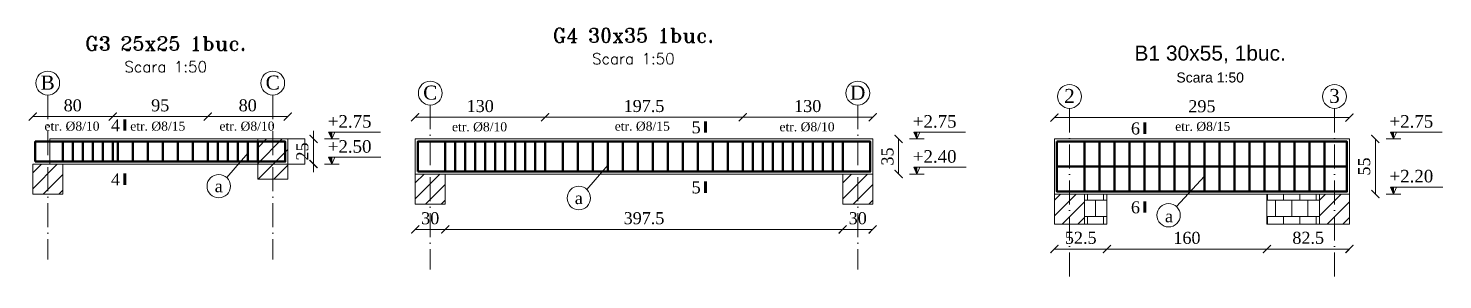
# Model space of a CAD drawing. Header units: millimetres. Extents: x 101328 to 154515, y -615720 to -604223.
# Drawn here: x 129154 to 143298, y -606885 to -604375 of the extents above; entities that cross this region are included whole.
import ezdxf
from ezdxf.enums import TextEntityAlignment as Align

# ---------------------------------------------------------------- set-up
doc = ezdxf.new("R2010")
doc.units = ezdxf.units.MM
doc.header["$PDMODE"] = 2
doc.header["$PDSIZE"] = 50
doc.linetypes.add('ACAD_ISO10W100', pattern=[18, 12, -3, 0, -3])
doc.layers.get('0').update_dxf_attribs({"lineweight": 15})
doc.layers.get('Defpoints').update_dxf_attribs({"color": 4})
for name, color, linetype, lineweight in [('Axe', 1, 'ACAD_ISO10W100', 18), ('Bucati element', 7, 'Continuous', 20), ('Cote', 7, 'Continuous', 18), ('FIER', 100, 'Continuous', 50), ('Otel etrieri', 6, 'Continuous', 50), ('Otel marca', 2, 'Continuous', 20), ('Sectiuni grinzi', 11, 'Continuous', 60)]:
    doc.layers.add(name, color=color, linetype=linetype, lineweight=lineweight)
doc.layers.add('Chenare foaie', color=254, linetype='Continuous', lineweight=15, plot=False)
doc.styles.add('arial r150', font='arial.ttf', dxfattribs={"height": 150})
doc.styles.add('cezar', font='times.ttf')
doc.styles.add('Roman Triplex', font='romant.shx')
doc.styles.add('WMF-Times New Roman0', font='times.ttf')
doc.dimstyles.new('Centimetri 50 cu virgula', dxfattribs={"dimtxt": 120, "dimasz": 80, "dimexe": 1, "dimexo": 1, "dimgap": 50, "dimtad": 1, "dimdec": 1, "dimlfac": 0.1, "dimzin": 12, "dimdsep": 46, "dimtxsty": 'WMF-Times New Roman0', "dimblk": 'ARCHTICK', "dimcen": 0, "dimse1": 1, "dimse2": 1, "dimclrd": 256, "dimclre": 256, "dimclrt": 256, "dimadec": 0, "dimazin": 3, "dimtp": 0.1, "dimtm": 0.1, "dimtfac": 0.71, "dimtdec": 1, "dimtix": 1, "dimtmove": 0, "dimatfit": 3, "dimfxl": 1, "dimlwd": -1, "dimlwe": -1, "dimarcsym": 0})

# ---------------------------------------------------------------- blocks, each defined once
blk = doc.blocks.new('_ArchTick')
at = {"color": 0, "linetype": 'ByBlock', "const_width": 0.15}
blk.add_lwpolyline([(-0.5, -0.5), (0.5, 0.5)], dxfattribs=at)
blk = doc.blocks.new('*D7456')
at = {"layer": 'Cote', "ltscale": 1.5, "transparency": 16777216}
blk.add_line((129198, -605256), (129998, -605256), dxfattribs=at)
at = {"layer": 'Defpoints', "color": 0, "ltscale": 1.5, "transparency": 16777216}
for p in [(129998, -605256), (129198, -605480), (129998, -605480)]:
    blk.add_point(p, dxfattribs=at)
at = {"layer": 'Cote', "ltscale": 1.5, "transparency": 16777216, "xscale": 80, "yscale": 80, "zscale": 80, "rotation": 180}
blk.add_blockref('_ArchTick', (129198, -605256), dxfattribs=at)
at = {"layer": 'Cote', "ltscale": 1.5, "transparency": 16777216, "xscale": 80, "yscale": 80, "zscale": 80}
blk.add_blockref('_ArchTick', (129998, -605256), dxfattribs=at)
at = {"layer": 'Cote', "ltscale": 1.5, "transparency": 16777216, "insert": (129598, -605145), "char_height": 120, "attachment_point": 5, "style": 'WMF-Times New Roman0'}
blk.add_mtext('80', dxfattribs=at)
blk = doc.blocks.new('*D7457')
at = {"layer": 'Cote', "ltscale": 1.5, "transparency": 16777216}
blk.add_line((129998, -605256), (130948, -605256), dxfattribs=at)
at = {"layer": 'Defpoints', "color": 0, "ltscale": 1.5, "transparency": 16777216}
for p in [(130948, -605256), (129998, -605480), (130948, -605480)]:
    blk.add_point(p, dxfattribs=at)
at = {"layer": 'Cote', "ltscale": 1.5, "transparency": 16777216, "xscale": 80, "yscale": 80, "zscale": 80, "rotation": 180}
blk.add_blockref('_ArchTick', (129998, -605256), dxfattribs=at)
at = {"layer": 'Cote', "ltscale": 1.5, "transparency": 16777216, "xscale": 80, "yscale": 80, "zscale": 80}
blk.add_blockref('_ArchTick', (130948, -605256), dxfattribs=at)
at = {"layer": 'Cote', "ltscale": 1.5, "transparency": 16777216, "insert": (130473, -605145), "char_height": 120, "attachment_point": 5, "style": 'WMF-Times New Roman0'}
blk.add_mtext('95', dxfattribs=at)
blk = doc.blocks.new('*D7458')
at = {"layer": 'Cote', "ltscale": 1.5, "transparency": 16777216}
blk.add_line((130948, -605256), (131748, -605256), dxfattribs=at)
at = {"layer": 'Defpoints', "color": 0, "ltscale": 1.5, "transparency": 16777216}
for p in [(131748, -605256), (130948, -605480), (131748, -605480)]:
    blk.add_point(p, dxfattribs=at)
at = {"layer": 'Cote', "ltscale": 1.5, "transparency": 16777216, "xscale": 80, "yscale": 80, "zscale": 80, "rotation": 180}
blk.add_blockref('_ArchTick', (130948, -605256), dxfattribs=at)
at = {"layer": 'Cote', "ltscale": 1.5, "transparency": 16777216, "xscale": 80, "yscale": 80, "zscale": 80}
blk.add_blockref('_ArchTick', (131748, -605256), dxfattribs=at)
at = {"layer": 'Cote', "ltscale": 1.5, "transparency": 16777216, "insert": (131348, -605145), "char_height": 120, "attachment_point": 5, "style": 'WMF-Times New Roman0'}
blk.add_mtext('80', dxfattribs=at)
blk = doc.blocks.new('*D7497')
at = {"layer": 'Cote', "ltscale": 1.5, "transparency": 16777216}
for p, q in [((132006, -605480), (132006, -605400)), ((132006, -605480), (132006, -605730)), ((132006, -605730), (132006, -605810))]:
    blk.add_line(p, q, dxfattribs=at)
at = {"layer": 'Defpoints', "color": 0, "ltscale": 1.5, "transparency": 16777216}
for p in [(131748, -605480), (132006, -605730), (132261, -605730)]:
    blk.add_point(p, dxfattribs=at)
at = {"layer": 'Cote', "ltscale": 1.5, "transparency": 16777216, "xscale": 80, "yscale": 80, "zscale": 80}
for p, rotation in [((132006, -605480), 270), ((132006, -605730), 90)]:
    blk.add_blockref('_ArchTick', p, dxfattribs=dict(at, rotation=rotation))
at = {"layer": 'Cote', "ltscale": 1.5, "transparency": 16777216, "insert": (131895, -605605), "char_height": 120, "attachment_point": 5, "rotation": 90, "style": 'WMF-Times New Roman0'}
blk.add_mtext('25', dxfattribs=at)
blk = doc.blocks.new('*D7498')
at = {"layer": 'Cote', "ltscale": 1.5, "transparency": 16777216}
blk.add_line((133023, -606383), (133323, -606383), dxfattribs=at)
at = {"layer": 'Defpoints', "color": 0, "ltscale": 1.5, "transparency": 16777216}
for p in [(133023, -606130), (133323, -606130), (133323, -606383)]:
    blk.add_point(p, dxfattribs=at)
at = {"layer": 'Cote', "ltscale": 1.5, "transparency": 16777216, "xscale": 80, "yscale": 80, "zscale": 80, "rotation": 180}
blk.add_blockref('_ArchTick', (133023, -606383), dxfattribs=at)
at = {"layer": 'Cote', "ltscale": 1.5, "transparency": 16777216, "xscale": 80, "yscale": 80, "zscale": 80}
blk.add_blockref('_ArchTick', (133323, -606383), dxfattribs=at)
at = {"layer": 'Cote', "ltscale": 1.5, "transparency": 16777216, "insert": (133173, -606272), "char_height": 120, "attachment_point": 5, "style": 'WMF-Times New Roman0'}
blk.add_mtext('30', dxfattribs=at)
blk = doc.blocks.new('*D7499')
at = {"layer": 'Cote', "ltscale": 1.5, "transparency": 16777216}
blk.add_line((133323, -606383), (137298, -606383), dxfattribs=at)
at = {"layer": 'Defpoints', "color": 0, "ltscale": 1.5, "transparency": 16777216}
for p in [(133323, -606130), (137298, -606130), (137298, -606383)]:
    blk.add_point(p, dxfattribs=at)
at = {"layer": 'Cote', "ltscale": 1.5, "transparency": 16777216, "xscale": 80, "yscale": 80, "zscale": 80, "rotation": 180}
blk.add_blockref('_ArchTick', (133323, -606383), dxfattribs=at)
at = {"layer": 'Cote', "ltscale": 1.5, "transparency": 16777216, "xscale": 80, "yscale": 80, "zscale": 80}
blk.add_blockref('_ArchTick', (137298, -606383), dxfattribs=at)
at = {"layer": 'Cote', "ltscale": 1.5, "transparency": 16777216, "insert": (135311, -606272), "char_height": 120, "attachment_point": 5, "style": 'WMF-Times New Roman0'}
blk.add_mtext('397.5', dxfattribs=at)
blk = doc.blocks.new('*D7500')
at = {"layer": 'Cote', "ltscale": 1.5, "transparency": 16777216}
blk.add_line((137298, -606383), (137598, -606383), dxfattribs=at)
at = {"layer": 'Defpoints', "color": 0, "ltscale": 1.5, "transparency": 16777216}
for p in [(137298, -606130), (137598, -606130), (137598, -606383)]:
    blk.add_point(p, dxfattribs=at)
at = {"layer": 'Cote', "ltscale": 1.5, "transparency": 16777216, "xscale": 80, "yscale": 80, "zscale": 80, "rotation": 180}
blk.add_blockref('_ArchTick', (137298, -606383), dxfattribs=at)
at = {"layer": 'Cote', "ltscale": 1.5, "transparency": 16777216, "xscale": 80, "yscale": 80, "zscale": 80}
blk.add_blockref('_ArchTick', (137598, -606383), dxfattribs=at)
at = {"layer": 'Cote', "ltscale": 1.5, "transparency": 16777216, "insert": (137448, -606272), "char_height": 120, "attachment_point": 5, "style": 'WMF-Times New Roman0'}
blk.add_mtext('30', dxfattribs=at)
blk = doc.blocks.new('*D7509')
at = {"layer": 'Cote', "ltscale": 1.5, "transparency": 16777216}
blk.add_line((133023, -605263), (134323, -605263), dxfattribs=at)
at = {"layer": 'Defpoints', "color": 0, "ltscale": 1.5, "transparency": 16777216}
for p in [(134323, -605263), (133023, -605480), (134323, -605480)]:
    blk.add_point(p, dxfattribs=at)
at = {"layer": 'Cote', "ltscale": 1.5, "transparency": 16777216, "xscale": 80, "yscale": 80, "zscale": 80, "rotation": 180}
blk.add_blockref('_ArchTick', (133023, -605263), dxfattribs=at)
at = {"layer": 'Cote', "ltscale": 1.5, "transparency": 16777216, "xscale": 80, "yscale": 80, "zscale": 80}
blk.add_blockref('_ArchTick', (134323, -605263), dxfattribs=at)
at = {"layer": 'Cote', "ltscale": 1.5, "transparency": 16777216, "insert": (133673, -605152), "char_height": 120, "attachment_point": 5, "style": 'WMF-Times New Roman0'}
blk.add_mtext('130', dxfattribs=at)
blk = doc.blocks.new('*D7510')
at = {"layer": 'Cote', "ltscale": 1.5, "transparency": 16777216}
blk.add_line((134323, -605263), (136298, -605263), dxfattribs=at)
at = {"layer": 'Defpoints', "color": 0, "ltscale": 1.5, "transparency": 16777216}
for p in [(136298, -605263), (134323, -605480), (136298, -605480)]:
    blk.add_point(p, dxfattribs=at)
at = {"layer": 'Cote', "ltscale": 1.5, "transparency": 16777216, "xscale": 80, "yscale": 80, "zscale": 80, "rotation": 180}
blk.add_blockref('_ArchTick', (134323, -605263), dxfattribs=at)
at = {"layer": 'Cote', "ltscale": 1.5, "transparency": 16777216, "xscale": 80, "yscale": 80, "zscale": 80}
blk.add_blockref('_ArchTick', (136298, -605263), dxfattribs=at)
at = {"layer": 'Cote', "ltscale": 1.5, "transparency": 16777216, "insert": (135311, -605152), "char_height": 120, "attachment_point": 5, "style": 'WMF-Times New Roman0'}
blk.add_mtext('197.5', dxfattribs=at)
blk = doc.blocks.new('*D7511')
at = {"layer": 'Cote', "ltscale": 1.5, "transparency": 16777216}
blk.add_line((136298, -605263), (137598, -605263), dxfattribs=at)
at = {"layer": 'Defpoints', "color": 0, "ltscale": 1.5, "transparency": 16777216}
for p in [(137598, -605263), (136298, -605480), (137598, -605480)]:
    blk.add_point(p, dxfattribs=at)
at = {"layer": 'Cote', "ltscale": 1.5, "transparency": 16777216, "xscale": 80, "yscale": 80, "zscale": 80, "rotation": 180}
blk.add_blockref('_ArchTick', (136298, -605263), dxfattribs=at)
at = {"layer": 'Cote', "ltscale": 1.5, "transparency": 16777216, "xscale": 80, "yscale": 80, "zscale": 80}
blk.add_blockref('_ArchTick', (137598, -605263), dxfattribs=at)
at = {"layer": 'Cote', "ltscale": 1.5, "transparency": 16777216, "insert": (136948, -605152), "char_height": 120, "attachment_point": 5, "style": 'WMF-Times New Roman0'}
blk.add_mtext('130', dxfattribs=at)
blk = doc.blocks.new('*D7491')
at = {"layer": 'Cote', "ltscale": 1.5, "transparency": 16777216}
blk.add_line((137857, -605480), (137857, -605830), dxfattribs=at)
at = {"layer": 'Defpoints', "color": 0, "ltscale": 1.5, "transparency": 16777216}
for p in [(137598, -605480), (137857, -605830), (138112, -605830)]:
    blk.add_point(p, dxfattribs=at)
at = {"layer": 'Cote', "ltscale": 1.5, "transparency": 16777216, "xscale": 80, "yscale": 80, "zscale": 80}
for p, rotation in [((137857, -605480), 90), ((137857, -605830), 270)]:
    blk.add_blockref('_ArchTick', p, dxfattribs=dict(at, rotation=rotation))
at = {"layer": 'Cote', "ltscale": 1.5, "transparency": 16777216, "insert": (137746, -605655), "char_height": 120, "attachment_point": 5, "rotation": 90, "style": 'WMF-Times New Roman0'}
blk.add_mtext('35', dxfattribs=at)
blk = doc.blocks.new('*D7492')
at = {"layer": 'Cote', "ltscale": 1.5, "transparency": 16777216}
blk.add_line((142624, -605480), (142624, -606030), dxfattribs=at)
at = {"layer": 'Defpoints', "color": 0, "ltscale": 1.5, "transparency": 16777216}
for p in [(142365, -605480), (142624, -606030), (142878, -606030)]:
    blk.add_point(p, dxfattribs=at)
at = {"layer": 'Cote', "ltscale": 1.5, "transparency": 16777216, "xscale": 80, "yscale": 80, "zscale": 80}
for p, rotation in [((142624, -605480), 90), ((142624, -606030), 270)]:
    blk.add_blockref('_ArchTick', p, dxfattribs=dict(at, rotation=rotation))
at = {"layer": 'Cote', "ltscale": 1.5, "transparency": 16777216, "insert": (142513, -605755), "char_height": 120, "attachment_point": 5, "rotation": 90, "style": 'WMF-Times New Roman0'}
blk.add_mtext('55', dxfattribs=at)
blk = doc.blocks.new('*D7493')
at = {"layer": 'Cote', "ltscale": 1.5, "transparency": 16777216}
blk.add_line((139415, -605266), (142365, -605266), dxfattribs=at)
at = {"layer": 'Defpoints', "color": 0, "ltscale": 1.5, "transparency": 16777216}
for p in [(142365, -605266), (139415, -605480), (142365, -605480)]:
    blk.add_point(p, dxfattribs=at)
at = {"layer": 'Cote', "ltscale": 1.5, "transparency": 16777216, "xscale": 80, "yscale": 80, "zscale": 80, "rotation": 180}
blk.add_blockref('_ArchTick', (139415, -605266), dxfattribs=at)
at = {"layer": 'Cote', "ltscale": 1.5, "transparency": 16777216, "xscale": 80, "yscale": 80, "zscale": 80}
blk.add_blockref('_ArchTick', (142365, -605266), dxfattribs=at)
at = {"layer": 'Cote', "ltscale": 1.5, "transparency": 16777216, "insert": (140890, -605154), "char_height": 120, "attachment_point": 5, "style": 'WMF-Times New Roman0'}
blk.add_mtext('295', dxfattribs=at)
blk = doc.blocks.new('*D7494')
at = {"layer": 'Cote', "ltscale": 1.5, "transparency": 16777216}
blk.add_line((139415, -606579), (139940, -606579), dxfattribs=at)
at = {"layer": 'Defpoints', "color": 0, "ltscale": 1.5, "transparency": 16777216}
for p in [(139415, -606330), (139940, -606330), (139940, -606579)]:
    blk.add_point(p, dxfattribs=at)
at = {"layer": 'Cote', "ltscale": 1.5, "transparency": 16777216, "xscale": 80, "yscale": 80, "zscale": 80, "rotation": 180}
blk.add_blockref('_ArchTick', (139415, -606579), dxfattribs=at)
at = {"layer": 'Cote', "ltscale": 1.5, "transparency": 16777216, "xscale": 80, "yscale": 80, "zscale": 80}
blk.add_blockref('_ArchTick', (139940, -606579), dxfattribs=at)
at = {"layer": 'Cote', "ltscale": 1.5, "transparency": 16777216, "insert": (139678, -606468), "char_height": 120, "attachment_point": 5, "style": 'WMF-Times New Roman0'}
blk.add_mtext('52.5', dxfattribs=at)
blk = doc.blocks.new('*D7495')
at = {"layer": 'Cote', "ltscale": 1.5, "transparency": 16777216}
blk.add_line((139940, -606579), (141540, -606579), dxfattribs=at)
at = {"layer": 'Defpoints', "color": 0, "ltscale": 1.5, "transparency": 16777216}
for p in [(139940, -606330), (141540, -606330), (141540, -606579)]:
    blk.add_point(p, dxfattribs=at)
at = {"layer": 'Cote', "ltscale": 1.5, "transparency": 16777216, "xscale": 80, "yscale": 80, "zscale": 80, "rotation": 180}
blk.add_blockref('_ArchTick', (139940, -606579), dxfattribs=at)
at = {"layer": 'Cote', "ltscale": 1.5, "transparency": 16777216, "xscale": 80, "yscale": 80, "zscale": 80}
blk.add_blockref('_ArchTick', (141540, -606579), dxfattribs=at)
at = {"layer": 'Cote', "ltscale": 1.5, "transparency": 16777216, "insert": (140740, -606468), "char_height": 120, "attachment_point": 5, "style": 'WMF-Times New Roman0'}
blk.add_mtext('160', dxfattribs=at)
blk = doc.blocks.new('*D7496')
at = {"layer": 'Cote', "ltscale": 1.5, "transparency": 16777216}
blk.add_line((141540, -606579), (142365, -606579), dxfattribs=at)
at = {"layer": 'Defpoints', "color": 0, "ltscale": 1.5, "transparency": 16777216}
for p in [(141540, -606330), (142365, -606330), (142365, -606579)]:
    blk.add_point(p, dxfattribs=at)
at = {"layer": 'Cote', "ltscale": 1.5, "transparency": 16777216, "xscale": 80, "yscale": 80, "zscale": 80, "rotation": 180}
blk.add_blockref('_ArchTick', (141540, -606579), dxfattribs=at)
at = {"layer": 'Cote', "ltscale": 1.5, "transparency": 16777216, "xscale": 80, "yscale": 80, "zscale": 80}
blk.add_blockref('_ArchTick', (142365, -606579), dxfattribs=at)
at = {"layer": 'Cote', "ltscale": 1.5, "transparency": 16777216, "insert": (141953, -606468), "char_height": 120, "attachment_point": 5, "style": 'WMF-Times New Roman0'}
blk.add_mtext('82.5', dxfattribs=at)
blk = doc.blocks.new('50')
at = {"ltscale": 1.5}
blk.add_line((0, 0), (0, 500), dxfattribs=at)

msp = doc.modelspace()

# ---------------------------------------------------------------- hatches: boundary and pattern name
at = {"ltscale": 1.5}
h = msp.add_hatch(dxfattribs=at)
h.set_pattern_fill('ANSI31', color=256, scale=35, style=0)
h.set_pattern_definition([(45, (-31972.24, -17633.68), (-78.577241, 78.577241), [])])
h.paths.add_polyline_path([(131747.98, -605480.12), (131747.98, -605880.12), (131447.98, -605880.12), (131447.98, -605480.12)])
h = msp.add_hatch(dxfattribs=at)
h.set_pattern_fill('ANSI31', color=256, scale=35, style=0)
h.set_pattern_definition([(45, (-34222.24, -17883.68), (-78.577241, 78.577241), [])])
h.paths.add_polyline_path([(129497.98, -605730.12), (129497.98, -606030.12), (129197.98, -606030.12), (129197.98, -605730.12)])
h = msp.add_hatch(dxfattribs=at)
h.set_pattern_fill('ANSI31', color=256, scale=35, style=0)
h.set_pattern_definition([(45, (-30396.76, -17983.68), (-78.577241, 78.577241), [])])
h.paths.add_polyline_path([(133323.46, -605830.12), (133323.46, -606130.12), (133023.46, -606130.12), (133023.46, -605830.12)])
h = msp.add_hatch(dxfattribs=at)
h.set_pattern_fill('ANSI31', color=256, scale=35, style=0)
h.set_pattern_definition([(45, (-26121.76, -17983.68), (-78.577241, 78.577241), [])])
h.paths.add_polyline_path([(137598.46, -605830.12), (137598.46, -606130.12), (137298.46, -606130.12), (137298.46, -605830.12)])
h = msp.add_hatch(dxfattribs=at)
h.set_pattern_fill('ANSI31', color=256, scale=35, style=0)
h.set_pattern_definition([(45, (-39749.45, 8216.61), (-78.577241, 78.577241), [])])
h.paths.add_polyline_path([(139415.31, -606330.12), (139715.31, -606330.12), (139715.31, -606030.12), (139415.31, -606030.12)])
h = msp.add_hatch(dxfattribs=at)
h.set_pattern_fill('AR-B88', color=256, scale=0.8, style=0)
h.set_pattern_definition([(0, (12215.84, 19276.95), (0, 162.56), []), (90, (12215.84, 19276.95), (-81.28, 162.56), [162.56, -162.56])])
h.paths.add_polyline_path([(139715.31, -606330.12), (139940.31, -606330.12), (139940.31, -606030.12), (139715.31, -606030.12)])
h = msp.add_hatch(dxfattribs=at)
h.set_pattern_fill('AR-B88', color=256, scale=0.8, style=0)
h.set_pattern_definition([(0, (14340.84, 19276.95), (0, 162.56), []), (90, (14340.84, 19276.95), (-81.28, 162.56), [162.56, -162.56])])
h.paths.add_polyline_path([(141540.31, -606330.12), (142065.31, -606330.12), (142065.31, -606030.12), (141540.31, -606030.12)])
h = msp.add_hatch(dxfattribs=at)
h.set_pattern_fill('ANSI31', color=256, scale=35, style=0)
h.set_pattern_definition([(45, (-37099.45, 8216.61), (-78.577241, 78.577241), [])])
h.paths.add_polyline_path([(142065.31, -606330.12), (142365.31, -606330.12), (142365.31, -606030.12), (142065.31, -606030.12)])
at = {"layer": 'Cote', "ltscale": 1.5}
for points in [[(132188.02, -605411.6), (132157.45, -605411.6), (132188.02, -605480.12)], [(138038.5, -605411.6), (138007.93, -605411.6), (138038.5, -605480.12)], [(142805.35, -605411.6), (142774.78, -605411.6), (142805.35, -605480.12)], [(132188.02, -605661.6), (132157.45, -605661.6), (132188.02, -605730.12)], [(138038.5, -605761.6), (138007.93, -605761.6), (138038.5, -605830.12)], [(142805.35, -605961.6), (142774.78, -605961.6), (142805.35, -606030.12)]]:
    msp.add_hatch(color=256, dxfattribs=at).paths.add_polyline_path(points)

# ---------------------------------------------------------------- linework, layer by layer
for p, q in [((131347.98, -605622.39), (131137.61, -605864.9)), ((134948.46, -605741.12), (134738.09, -605983.62)), ((140917.25, -605849.85), (140636.13, -606155.59))]:
    msp.add_line(p, q)
at = {"ltscale": 1.5}
for points in [[(131747.98, -605480.12), (131747.98, -605880.12), (131447.98, -605880.12), (131447.98, -605480.12)], [(139415.31, -605480.12), (142365.31, -605480.12), (142365.31, -606030.12), (139415.31, -606030.12)], [(129497.98, -605730.12), (129497.98, -606030.12), (129197.98, -606030.12), (129197.98, -605730.12)], [(133323.46, -605830.12), (133323.46, -606130.12), (133023.46, -606130.12), (133023.46, -605830.12)], [(137598.46, -605830.12), (137598.46, -606130.12), (137298.46, -606130.12), (137298.46, -605830.12)], [(139415.31, -606330.12), (139715.31, -606330.12), (139715.31, -606030.12), (139415.31, -606030.12)], [(142065.31, -606330.12), (142365.31, -606330.12), (142365.31, -606030.12), (142065.31, -606030.12)]]:
    msp.add_lwpolyline(points, close=True, dxfattribs=at)
for points in [[(139715.31, -606330.12), (139940.31, -606330.12), (139940.31, -606030.12), (139715.31, -606030.12)], [(141540.31, -606330.12), (142065.31, -606330.12), (142065.31, -606030.12), (141540.31, -606030.12)]]:
    msp.add_lwpolyline(points, close=True)
for centre in [(131058.42, -605951.02), (134658.9, -606069.75), (140556.94, -606241.71)]:
    msp.add_circle(centre, 117)
at = {"layer": 'Axe', "ltscale": 20}
for p, q in [((129347.98, -605040.87), (129347.98, -606684.74)), ((131597.98, -605040.87), (131597.98, -606684.74)), ((133173.46, -605140.87), (133173.46, -606784.74)), ((137448.46, -605140.87), (137448.46, -606784.74)), ((139565.31, -605174.28), (139565.31, -606884.74)), ((142215.31, -605174.28), (142215.31, -606884.74))]:
    msp.add_line(p, q, dxfattribs=at)
at = {"layer": 'Axe', "color": 0, "linetype": 'ByBlock'}
for centre in [(129347.98, -604921.69), (131597.98, -604921.69), (133173.46, -605021.69), (137448.46, -605021.69), (139565.31, -605055.1), (142215.31, -605055.1)]:
    msp.add_circle(centre, 119.19, dxfattribs=at)
at = {"layer": 'Chenare foaie', "ltscale": 1.5}
msp.add_lwpolyline([(129368.45, -605730.12), (131918.45, -605730.12), (131918.45, -605480.12), (129368.45, -605480.12)], close=True, dxfattribs=at)
at = {"layer": 'Cote', "ltscale": 1.5}
for p, q in [((132114.93, -605480.12), (132261.1, -605480.12)), ((132157.45, -605411.6), (132675.24, -605411.6)), ((132157.45, -605411.6), (132188.02, -605480.12)), ((132188.02, -605411.6), (132218.58, -605411.6)), ((132218.58, -605411.6), (132188.02, -605480.12)), ((132188.02, -605480.12), (132188.02, -605411.6)), ((137965.41, -605480.12), (138111.58, -605480.12)), ((138007.93, -605411.6), (138525.72, -605411.6)), ((138007.93, -605411.6), (138038.5, -605480.12)), ((138038.5, -605411.6), (138069.07, -605411.6)), ((138069.07, -605411.6), (138038.5, -605480.12)), ((138038.5, -605480.12), (138038.5, -605411.6)), ((142732.27, -605480.12), (142878.44, -605480.12)), ((142774.78, -605411.6), (143292.58, -605411.6)), ((142774.78, -605411.6), (142805.35, -605480.12)), ((142805.35, -605411.6), (142835.92, -605411.6)), ((142835.92, -605411.6), (142805.35, -605480.12)), ((142805.35, -605480.12), (142805.35, -605411.6)), ((132114.93, -605730.12), (132261.1, -605730.12)), ((132157.45, -605661.6), (132541.78, -605661.6)), ((132157.45, -605661.6), (132680.43, -605661.6)), ((132157.45, -605661.6), (132188.02, -605730.12)), ((132188.02, -605661.6), (132218.58, -605661.6)), ((132218.58, -605661.6), (132188.02, -605730.12)), ((132188.02, -605730.12), (132188.02, -605661.6)), ((138007.93, -605761.6), (138392.26, -605761.6)), ((138007.93, -605761.6), (138530.91, -605761.6)), ((138007.93, -605761.6), (138038.5, -605830.12)), ((138038.5, -605761.6), (138069.07, -605761.6)), ((138069.07, -605761.6), (138038.5, -605830.12)), ((138038.5, -605830.12), (138038.5, -605761.6)), ((137965.41, -605830.12), (138111.58, -605830.12)), ((142732.27, -606030.12), (142878.44, -606030.12)), ((142774.78, -605961.6), (143159.12, -605961.6)), ((142774.78, -605961.6), (143297.76, -605961.6)), ((142774.78, -605961.6), (142805.35, -606030.12)), ((142805.35, -605961.6), (142835.92, -605961.6)), ((142835.92, -605961.6), (142805.35, -606030.12)), ((142805.35, -606030.12), (142805.35, -605961.6))]:
    msp.add_line(p, q, dxfattribs=at)
msp.add_lwpolyline([(133023.46, -605830.12), (137598.46, -605830.12), (137598.46, -605480.12), (133023.46, -605480.12)], close=True, dxfattribs=at)
at = {"layer": 'FIER'}
msp.add_line((139440.31, -605755.12), (142340.31, -605755.12), dxfattribs=at)
at = {"layer": 'FIER', "ltscale": 1.5}
for points in [[(129222.98, -605705.12), (131722.98, -605705.12), (131722.98, -605505.12), (129222.98, -605505.12)], [(133048.46, -605805.12), (137573.46, -605805.12), (137573.46, -605505.12), (133048.46, -605505.12)]]:
    msp.add_lwpolyline(points, close=True, dxfattribs=at)
at = {"layer": 'FIER'}
msp.add_lwpolyline([(139440.31, -605505.12), (142340.31, -605505.12), (142340.31, -606005.12), (139440.31, -606005.12)], close=True, dxfattribs=at)
at = {"layer": 'Otel etrieri', "ltscale": 1.5}
for p, q in [((129497.98, -605705.12), (129497.98, -605505.12)), ((129597.98, -605705.12), (129597.98, -605505.12)), ((129697.98, -605705.12), (129697.98, -605505.12)), ((129797.98, -605705.12), (129797.98, -605505.12)), ((129897.98, -605705.12), (129897.98, -605505.12)), ((129997.98, -605705.12), (129997.98, -605505.12)), ((130047.98, -605705.12), (130047.98, -605505.12)), ((130197.98, -605705.12), (130197.98, -605505.12)), ((130347.98, -605705.12), (130347.98, -605505.12)), ((130497.98, -605705.12), (130497.98, -605505.12)), ((130647.98, -605705.12), (130647.98, -605505.12)), ((130797.98, -605705.12), (130797.98, -605505.12)), ((130947.98, -605705.12), (130947.98, -605505.12)), ((131047.98, -605705.12), (131047.98, -605505.12)), ((131147.98, -605705.12), (131147.98, -605505.12)), ((131247.98, -605705.12), (131247.98, -605505.12)), ((131347.98, -605705.12), (131347.98, -605505.12)), ((131447.98, -605705.12), (131447.98, -605505.12)), ((133323.46, -605805.12), (133323.46, -605505.12)), ((133423.46, -605805.12), (133423.46, -605505.12)), ((133523.46, -605805.12), (133523.46, -605505.12)), ((133623.46, -605805.12), (133623.46, -605505.12)), ((133723.46, -605805.12), (133723.46, -605505.12)), ((133823.46, -605805.12), (133823.46, -605505.12)), ((133923.46, -605805.12), (133923.46, -605505.12)), ((134023.46, -605805.12), (134023.46, -605505.12)), ((134123.46, -605805.12), (134123.46, -605505.12)), ((134223.46, -605805.12), (134223.46, -605505.12)), ((134323.46, -605805.12), (134323.46, -605505.12)), ((134498.46, -605805.12), (134498.46, -605505.12)), ((134648.46, -605805.12), (134648.46, -605505.12)), ((134798.46, -605805.12), (134798.46, -605505.12)), ((134948.46, -605805.12), (134948.46, -605505.12)), ((135098.46, -605805.12), (135098.46, -605505.12)), ((135248.46, -605805.12), (135248.46, -605505.12)), ((135398.46, -605805.12), (135398.46, -605505.12)), ((135548.46, -605805.12), (135548.46, -605505.12)), ((135698.46, -605805.12), (135698.46, -605505.12)), ((135848.46, -605805.12), (135848.46, -605505.12)), ((135998.46, -605805.12), (135998.46, -605505.12)), ((136148.46, -605805.12), (136148.46, -605505.12)), ((136298.46, -605805.12), (136298.46, -605505.12)), ((136398.46, -605805.12), (136398.46, -605505.12)), ((136498.46, -605805.12), (136498.46, -605505.12)), ((136598.46, -605805.12), (136598.46, -605505.12)), ((136698.46, -605805.12), (136698.46, -605505.12)), ((136798.46, -605805.12), (136798.46, -605505.12)), ((136898.46, -605805.12), (136898.46, -605505.12)), ((136998.46, -605805.12), (136998.46, -605505.12)), ((137098.46, -605805.12), (137098.46, -605505.12)), ((137198.46, -605805.12), (137198.46, -605505.12)), ((137298.46, -605805.12), (137298.46, -605505.12))]:
    msp.add_line(p, q, dxfattribs=at)
at = {"layer": 'Sectiuni grinzi'}
for p, q in [((130118.69, -605396.36), (130118.69, -605284.51)), ((135925.55, -605416.43), (135925.55, -605304.58)), ((140318.44, -605427.53), (140318.44, -605315.68)), ((130118.69, -605937.24), (130118.69, -605825.39)), ((135925.55, -606016.15), (135925.55, -605904.3)), ((140318.44, -606215.31), (140318.44, -606103.46))]:
    msp.add_line(p, q, dxfattribs=at)

# ---------------------------------------------------------------- block references
at = {"layer": 'Otel etrieri', "ltscale": 1.5}
for p in [(139717.25, -606005.12), (139867.25, -606005.12), (140017.25, -606005.12), (140167.25, -606005.12), (140317.25, -606005.12), (140467.25, -606005.12), (140617.25, -606005.12), (140767.25, -606005.12), (140917.25, -606005.12), (141067.25, -606005.12), (141217.25, -606005.12), (141367.25, -606005.12), (141517.25, -606005.12), (141667.25, -606005.12), (141817.25, -606005.12), (141967.25, -606005.12), (142117.25, -606005.12)]:
    msp.add_blockref('50', p, dxfattribs=at)

# ---------------------------------------------------------------- texts
at = {"style": 'cezar'}
for s, p in [('etr. %%C8/10', (129590.67, -605396.46)), ('etr. %%C8/15', (130448.72, -605396.46)), ('etr. %%C8/10', (131340.67, -605396.46)), ('etr. %%C8/10', (133666.16, -605403.44)), ('etr. %%C8/15', (135293.68, -605396.46)), ('etr. %%C8/10', (136941.16, -605403.44)), ('etr. %%C8/15', (140898.03, -605398.82))]:
    msp.add_text(s, height=90, dxfattribs=at).set_placement(p, align=Align.CENTER)
at = {"layer": 'Axe', "color": 0, "linetype": 'ByBlock', "style": 'WMF-Times New Roman0'}
for s, p in [('B', (129347.62, -604986.87)), ('C', (131597.62, -604986.87)), ('C', (133173.11, -605086.87)), ('D', (137448.11, -605086.87)), ('2', (139564.96, -605120.28)), ('3', (142214.96, -605120.28))]:
    msp.add_text(s, height=140, dxfattribs=at).set_placement(p, align=Align.CENTER)
at = {"layer": 'Bucati element', "color": 6, "style": 'Roman Triplex'}
for s, height, p in [('G3 25x25 1buc.', 140, (130527.75, -604526.06)), ('G4 30x35 1buc.', 140, (135204.1, -604445.11)), ('Scara 1:50', 110, (135204.1, -604678.39)), ('Scara 1:50', 110, (130527.75, -604759.34))]:
    msp.add_text(s, height=height, dxfattribs=at).set_placement(p, align=Align.MIDDLE_CENTER)
at = {"layer": 'Bucati element', "color": 3, "style": 'arial r150'}
for s, height, p in [('B1 30x55, 1buc.', 150, (140972.43, -604697.71)), ('Scara 1:50', 100, (140972.43, -604915.99))]:
    msp.add_text(s, height=height, dxfattribs=at).set_placement(p, align=Align.CENTER)
at = {"layer": 'Cote', "ltscale": 1.5, "style": 'cezar'}
for s, p in [('+2.75', (132367.33, -605304.24)), ('+2.75', (138217.81, -605304.24)), ('+2.75', (142984.67, -605304.24)), ('+2.50', (132367.33, -605554.24)), ('+2.40', (138217.81, -605654.24)), ('+2.20', (142984.67, -605850.79))]:
    msp.add_text(s, height=125, dxfattribs=at).set_placement(p, align=Align.MIDDLE_CENTER)
at = {"layer": 'Otel marca', "style": 'WMF-Times New Roman0'}
for p in [(131058.42, -605951.02), (134658.9, -606069.75)]:
    msp.add_text('a', height=120, dxfattribs=at).set_placement(p, align=Align.MIDDLE_CENTER)
msp.add_text('a', height=120, dxfattribs=at).set_placement((140560.23, -606310.81), align=Align.CENTER)
at = {"layer": 'Sectiuni grinzi', "style": 'cezar'}
for s, p in [('4', (130025.78, -605403.33)), ('5', (135832.64, -605423.4)), ('6', (140225.53, -605434.49)), ('4', (130025.78, -605944.2)), ('5', (135832.64, -606023.12)), ('6', (140225.53, -606222.28))]:
    msp.add_text(s, height=120, dxfattribs=at).set_placement(p, align=Align.CENTER)

# ---------------------------------------------------------------- dimensions: what is measured, and where the dimension line sits
at = {"layer": 'Cote', "ltscale": 1.5}
for base, p1, p2, override, picture, middle in [((129997.98, -605256.32), (129197.98, -605480.12), (129997.98, -605480.12), {"dimfxl": 1.25}, '*D7456', (129597.98, -605145.28)), ((130947.98, -605256.32), (129997.98, -605480.12), (130947.98, -605480.12), {"dimtmove": 1, "dimfxl": 1.25}, '*D7457', (130472.98, -605145.1)), ((131747.98, -605256.32), (130947.98, -605480.12), (131747.98, -605480.12), {"dimtmove": 1, "dimfxl": 1.25}, '*D7458', (131347.98, -605145.28)), ((134323.46, -605263.29), (133023.46, -605480.12), (134323.46, -605480.12), {"dimfxl": 1.25}, '*D7509', (133673.46, -605152.25)), ((136298.46, -605263.29), (134323.46, -605480.12), (136298.46, -605480.12), {"dimtmove": 1, "dimfxl": 1.25}, '*D7510', (135310.96, -605152.08)), ((137598.46, -605263.29), (136298.46, -605480.12), (137598.46, -605480.12), {"dimtmove": 1, "dimfxl": 1.25}, '*D7511', (136948.46, -605152.25)), ((133323.46, -606383.01), (133023.46, -606130.12), (133323.46, -606130.12), {"dimfxl": 1.25}, '*D7498', (133173.46, -606271.98)), ((137298.46, -606383.01), (133323.46, -606130.12), (137298.46, -606130.12), {"dimfxl": 1.25}, '*D7499', (135310.96, -606271.8)), ((137598.46, -606383.01), (137298.46, -606130.12), (137598.46, -606130.12), {"dimfxl": 1.25}, '*D7500', (137448.46, -606271.98)), ((139940.31, -606578.74), (139415.31, -606330.12), (139940.31, -606330.12), {"dimfxl": 1.25}, '*D7494', (139677.81, -606467.52)), ((141540.31, -606578.74), (139940.31, -606330.12), (141540.31, -606330.12), {"dimfxl": 1.25}, '*D7495', (140740.31, -606467.7)), ((142365.31, -606578.74), (141540.31, -606330.12), (142365.31, -606330.12), {"dimfxl": 1.25}, '*D7496', (141952.81, -606467.52))]:
    dim = msp.add_linear_dim(base=base, p1=p1, p2=p2, dimstyle='Centimetri 50 cu virgula', override=override, dxfattribs=at)
    dim.commit()
    dim.dimension.update_dxf_attribs({"geometry": picture, "text_midpoint": middle})
dim = msp.add_linear_dim(base=(142365.31, -605265.65), p1=(139415.31, -605480.12), p2=(142365.31, -605480.12), dimstyle='Centimetri 50 cu virgula', dxfattribs=at)
dim.commit()
dim.dimension.update_dxf_attribs({"geometry": '*D7493', "text_midpoint": (140890.31, -605154.44)})
for base, p1, p2, picture, middle in [((132006.41, -605730.12), (131747.98, -605480.12), (132261.1, -605730.12), '*D7497', (131895.37, -605605.12)), ((137856.89, -605830.12), (137598.46, -605480.12), (138111.58, -605830.12), '*D7491', (137745.85, -605655.12)), ((142623.74, -606030.12), (142365.31, -605480.12), (142878.44, -606030.12), '*D7492', (142512.71, -605755.12))]:
    dim = msp.add_linear_dim(base=base, p1=p1, p2=p2, angle=90, dimstyle='Centimetri 50 cu virgula', dxfattribs=at)
    dim.commit()
    dim.dimension.update_dxf_attribs({"geometry": picture, "text_midpoint": middle})

doc.saveas('drawing.dxf')
